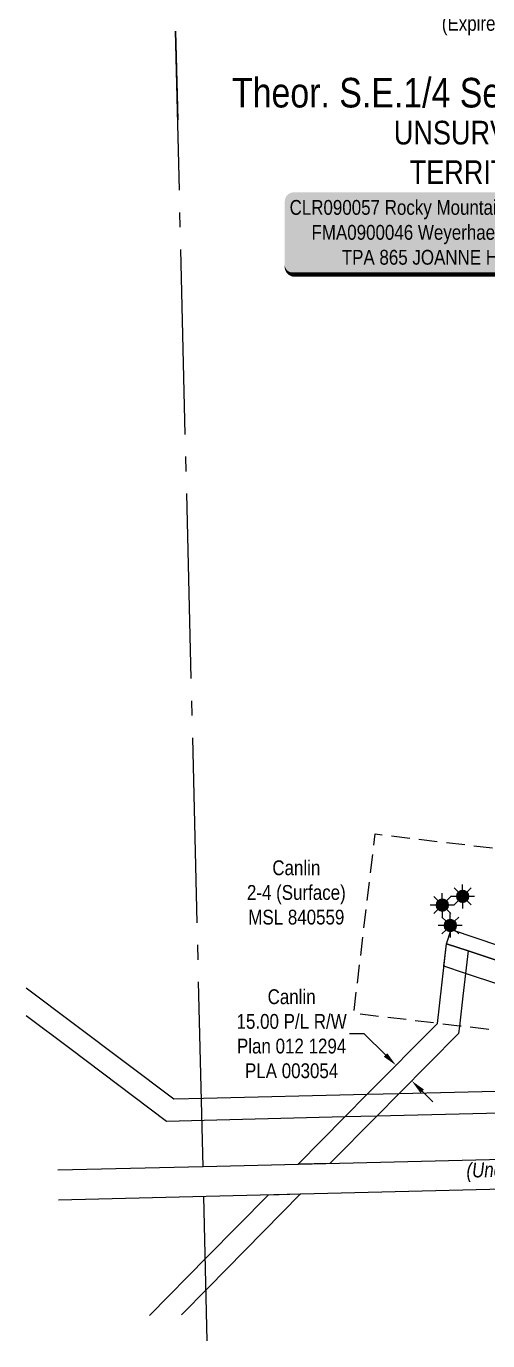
# Model space of a CAD drawing. Extents: x 616011 to 624727, y 5824635 to 5831187.
# Drawn here: x 619341 to 619653, y 5827050 to 5827938 of the extents above; entities that cross this region are included whole.
import ezdxf
from ezdxf.enums import TextEntityAlignment as Align

# ---------------------------------------------------------------- set-up
doc = ezdxf.new("R2010")
doc.units = 0
doc.header["$LTSCALE"] = 5
doc.header["$PDSIZE"] = 0.5
doc.linetypes.add('foc-ACCESSROAD', pattern=[3.75, 2.5, -1.25])
doc.linetypes.add('foc-QUARTERLINE', pattern=[33, 25, -3, 2, -3])
doc.layers.get('Defpoints').update_dxf_attribs({"color": 9})
for name, color, linetype in [('AS-SURFACE IMPACT', 7, 'Continuous'), ('C-RW', 13, 'Continuous'), ('C-SYMBOL', 7, 'Continuous'), ('C-WS', 13, 'foc-ACCESSROAD'), ('C-WS-S', 13, 'Continuous'), ('F-RW', 190, 'Continuous'), ('L-QSEC', 8, 'foc-QUARTERLINE'), ('L-SEC', 7, 'Continuous'), ('L-UNS-T', 3, 'Continuous')]:
    doc.layers.add(name, color=color, linetype=linetype)
for name, color, linetype, lineweight in [('C-AR-T', 13, 'Continuous', 9), ('C-RW-T', 13, 'Continuous', 9), ('C-WS-T', 13, 'Continuous', 9), ('T-TEXT', 48, 'Continuous', 18)]:
    doc.layers.add(name, color=color, linetype=linetype, lineweight=lineweight)
doc.styles.add('175L', font='ARIALN.TTF', dxfattribs={"height": 20})
doc.styles.add('80', font='ARIALN.TTF', dxfattribs={"height": 10})
doc.styles.add('80CG', font='ARIALN.TTF', dxfattribs={"height": 10})
doc.styles.add('80L', font='ARIALN.TTF', dxfattribs={"height": 10})
doc.styles.add('80LS', font='ARIALNI.TTF', dxfattribs={"height": 10})
doc.dimstyles.new('Compass 5 000', dxfattribs={"dimscale": 5, "dimtxt": 9, "dimasz": 2, "dimexe": 0.2, "dimexo": 0.0625, "dimgap": 0.5, "dimtad": 0, "dimtih": 1, "dimtoh": 1, "dimzin": 0, "dimdsep": 46, "dimtxsty": '80CG', "dimcen": 0.1, "dimse1": 1, "dimse2": 1, "dimclrd": 256, "dimclrt": 256, "dimaunit": 1, "dimadec": 4, "dimazin": 0, "dimtfac": 0.06, "dimtofl": 0, "dimtmove": 0, "dimatfit": 1, "dimfxl": 0.2, "dimtolj": 1, "dimtzin": 0, "dimlwd": -1, "dimarcsym": 0})

# ---------------------------------------------------------------- blocks, each defined once
blk = doc.blocks.new('*U30')
h = blk.add_hatch(color=255)
edge = h.paths.add_edge_path()
edge.add_line((-131.5, -28.5), (131.5, -28.5))
edge.add_arc((131.5, -22.5), 6, 270, 360)
edge.add_line((137.5, -22.5), (137.5, 21))
edge.add_arc((131.5, 21), 6, 0, 90)
edge.add_line((131.5, 27), (-131.5, 27))
edge.add_arc((-131.5, 21), 6, 90, 180)
edge.add_line((-137.5, 21), (-137.5, -22.5))
edge.add_arc((-131.5, -22.5), 6, 180, 270)
at = {"color": 44, "flags": 128}
blk.add_lwpolyline([(-131.5, -28.5, 3, 3, 0), (131.5, -28.5, 3, 3, 0.414214), (137.5, -22.5, 3, 3, 0), (137.5, 21, 3, 0, 0.414214), (131.5, 27, 0, 0, 0), (-131.5, 27, 0, 0, 0.414214), (-137.5, 21, 0, 0, 0), (-137.5, -22.5, 0, 3, 0.414214)], format="xyseb", close=True, dxfattribs=at)
at = {"color": 44, "style": '80'}
blk.add_attdef('ENTER_TEXT_001', (-35.99, -5), '', height=10, dxfattribs=at)
blk = doc.blocks.new('*D161')
at = {"layer": 'C-AR-T', "transparency": 16777216}
for p, q in [((619774.62, 5828062.91), (619781.42, 5828070.24)), ((619740.52, 5828026.14), (619682.83, 5827963.93)), ((619682.83, 5827963.93), (619672.83, 5827963.93))]:
    blk.add_line(p, q, dxfattribs=at)
for points in [[(619773.4, 5828064.04), (619775.84, 5828061.77), (619767.82, 5828055.58)], [(619739.3, 5828027.27), (619741.75, 5828025.01), (619747.32, 5828033.47)]]:
    blk.add_solid(points, dxfattribs=at)
at = {"layer": 'Defpoints', "color": 0, "transparency": 16777216}
for p in [(619767.87, 5828055.53), (619747.32, 5828033.47), (619747.37, 5828033.43)]:
    blk.add_point(p, dxfattribs=at)
at = {"layer": 'C-AR-T', "transparency": 16777216, "insert": (619644.95, 5827963.93), "char_height": 10, "attachment_point": 5, "style": '80CG', "bg_fill": 3, "box_fill_scale": 1.1, "bg_fill_color": 256, "bg_fill_true_color": 13158600, "bg_fill_transparency": 0}
blk.add_mtext('\\A1;Canlin\\P30.18 A/R\\PMSL 3882\\P(Expired)', dxfattribs=at)
blk = doc.blocks.new('*D217')
at = {"layer": 'C-RW-T', "transparency": 16777216}
for p, q in [((619569.25, 5827257.78), (619559.25, 5827257.78)), ((619583.62, 5827243.56), (619569.25, 5827257.78)), ((619608.45, 5827218.98), (619615.56, 5827211.95))]:
    blk.add_line(p, q, dxfattribs=at)
for points in [[(619584.79, 5827244.74), (619582.45, 5827242.37), (619590.73, 5827236.52)], [(619609.63, 5827220.17), (619607.28, 5827217.8), (619601.35, 5827226.02)]]:
    blk.add_solid(points, dxfattribs=at)
at = {"layer": 'Defpoints', "color": 0, "transparency": 16777216}
for p in [(619592.46, 5827238.27), (619590.73, 5827236.52), (619603.08, 5827227.77)]:
    blk.add_point(p, dxfattribs=at)
at = {"layer": 'C-RW-T', "transparency": 16777216, "insert": (619520.16, 5827257.78), "char_height": 10, "attachment_point": 5, "style": '80CG'}
blk.add_mtext('\\A1;Canlin\\P15.00 P/L R/W\\PPlan 012 1294\\PPLA 003054', dxfattribs=at)
blk = doc.blocks.new('GAS')
h = blk.add_hatch(color=255)
h.dxf.hatch_style = 1
edge = h.paths.add_edge_path()
edge.add_arc((0, 0), 0.9, 0, 360)
for p, q in [((-0.81, 0), (-1.62, 0)), ((-0.57, 0.57), (-1.14, 1.14)), ((0, 0.81), (0, 1.62)), ((0.57, 0.57), (1.14, 1.14)), ((1.62, 0), (0.81, 0)), ((-0.57, -0.57), (-1.14, -1.14)), ((0, -0.81), (0, -1.62)), ((1.14, -1.14), (0.57, -0.57))]:
    blk.add_line(p, q)
blk.add_circle((0, 0), 0.8)

msp = doc.modelspace()

# ---------------------------------------------------------------- linework, layer by layer
at = {"layer": 'C-RW'}
for points in [[(619890.721, 5827490.874), (619689.705, 5827310.051), (619679.207, 5827300.608), (619639.428, 5827313.803), (619624.876, 5827318.659), (619628.012, 5827328.166), (619676.833, 5827311.928), (619691.503, 5827325.119), (619883.044, 5827497.361), (619894.237, 5827507.448), (620051.253, 5827648.749), (620062.204, 5827651.871), (620131.835, 5827671.723), (620152.558, 5827677.632), (620161.124, 5827669.677), (620140.392, 5827663.765), (620056.392, 5827639.801), (619901.967, 5827500.995), (619890.721, 5827490.874)], [(619902.338, 5827481.159), (619687.007, 5827287.448), (619682.758, 5827283.626), (619637.693, 5827298.575), (619623.15, 5827303.399), (619624.876, 5827318.659), (619639.428, 5827313.803), (619679.207, 5827300.608), (619689.705, 5827310.051), (619890.721, 5827490.873), (619901.967, 5827500.997), (620056.392, 5827639.801), (620140.392, 5827663.765), (620161.124, 5827669.677), (620174.073, 5827657.834), (620153.231, 5827651.828), (620063.816, 5827626.351), (619913.588, 5827491.281), (619902.338, 5827481.159)], [(619546.034, 5827170.196), (619524.511, 5827169.676), (619556.182, 5827201.649), (619571.311, 5827216.922), (619618.788, 5827264.849), (619624.876, 5827318.659), (619639.428, 5827313.803), (619637.693, 5827298.575), (619635.957, 5827283.338), (619633.648, 5827263.074), (619633.074, 5827258.034), (619592.843, 5827217.438), (619577.714, 5827202.17), (619546.034, 5827170.196)]]:
    msp.add_lwpolyline(points, close=True, dxfattribs=at)
msp.add_lwpolyline([(619424.02, 5827067.472), (619463.115, 5827107.093), (619504.559, 5827149.079), (619526.188, 5827149.602), (619463.591, 5827086.067), (619445.765, 5827068)], dxfattribs=at)
at = {"layer": 'C-WS', "flags": 128}
msp.add_lwpolyline([(619883.044, 5827497.361), (619691.503, 5827325.119), (619690.604, 5827317.581), (619689.705, 5827310.051), (619687.007, 5827287.447), (619684.591, 5827267.205), (619683.389, 5827257.137), (619633.648, 5827263.074), (619618.788, 5827264.849), (619562.179, 5827271.606), (619576.647, 5827392.816), (619697.857, 5827378.346), (619695.103, 5827355.269), (619850.057, 5827494.611), (619867.532, 5827510.331), (619869.661, 5827512.247), (619878.751, 5827520.432), (619880.85, 5827522.323), (619939.307, 5827574.928), (620011.146, 5827639.577), (620041.31, 5827666.722), (620056.083, 5827670.934), (620099.756, 5827683.387), (620114.712, 5827687.645), (620131.835, 5827671.723), (620062.204, 5827651.871), (620051.253, 5827648.749), (619894.237, 5827507.448), (619883.044, 5827497.361)], close=True, dxfattribs=at)
at = {"layer": 'F-RW'}
for points in [[(619340.718, 5827288.793), (619440.396, 5827213.774), (619460.622, 5827214.26), (619571.311, 5827216.922), (619592.843, 5827217.438), (620200.317, 5827232.023), (620223.049, 5827232.567), (620263.365, 5827233.535), (620293.519, 5827234.258), (620436.01, 5827237.675)], [(620370.465, 5827221.301), (620293.872, 5827219.513), (620263.717, 5827218.809), (620232.405, 5827218.079), (620217.413, 5827217.729), (619577.714, 5827202.17), (619556.182, 5827201.649), (619460.976, 5827199.285), (619435.556, 5827198.654), (619370.119, 5827247.901), (619340.718, 5827270.029)]]:
    msp.add_lwpolyline(points, dxfattribs=at)
at = {"layer": 'L-QSEC'}
for p, q in [((619460.261, 5827167.907), (619441.686, 5827935.252)), ((619441.686, 5827935.234), (619443.138, 5827875.292)), ((619463.014, 5827050.466), (619460.754, 5827147.858))]:
    msp.add_line(p, q, dxfattribs=at)
at = {"layer": 'L-SEC'}
for p, q in [((620263.313, 5827187.878), (619460.261, 5827167.907)), ((619460.261, 5827167.907), (619362.022, 5827165.584)), ((620265.185, 5827167.798), (619462.44, 5827147.899)), ((619462.44, 5827147.899), (619362.507, 5827145.477))]:
    msp.add_line(p, q, dxfattribs=at)

# ---------------------------------------------------------------- block references
at = {"layer": 'AS-SURFACE IMPACT'}
ref = msp.add_blockref('*U30', (619653.047, 5827799.245), dxfattribs=at)
ref.add_attrib('ENTER_TEXT_001', 'CLR090057 Rocky Mountain House Office - Forestry', (619518.79, 5827811.086), dxfattribs={"layer": '0', "color": 44, "height": 10, "style": '80'})
ref.add_attrib('ENTER_TEXT_002', 'FMA0900046 Weyerhaeuser Company Limited', (619533.593, 5827794.242), dxfattribs={"layer": '0', "color": 44, "height": 10, "style": '80'})
ref.add_attrib('ENTER_TEXT_003', 'TPA 865 JOANNE HOLLINGSWORTH', (619554.08, 5827777.398), dxfattribs={"layer": '0', "color": 44, "height": 10, "style": '80'})
at = {"layer": 'C-WS-S', "color": 3, "xscale": 4.999999999999979, "yscale": 4.999999999999979, "zscale": 4.999999999999979}
for p in [(619622.035, 5827344.758), (619635.787, 5827350.659), (619627.456, 5827330.98)]:
    msp.add_blockref('GAS', p, dxfattribs=at)

# ---------------------------------------------------------------- texts
at = {"layer": 'C-SYMBOL', "color": 3, "style": '175L'}
msp.add_text('Theor. S.E.1/4 Sec. 4-42-9-W.5M.', height=19.99238, dxfattribs=at).set_placement((619652.936, 5827877.604), align=Align.BOTTOM_CENTER)
at = {"layer": 'C-WS-T', "insert": (619523.347, 5827353.231), "char_height": 9.99619, "width": 72.5962, "attachment_point": 5, "style": '80CG'}
msp.add_mtext('\\A1;Canlin\\P2-4 (Surface)\\PMSL 840559', dxfattribs=at)
at = {"layer": 'L-UNS-T', "color": 3, "insert": (619652.859, 5827853.161), "char_height": 15.9939, "attachment_point": 5, "style": '80L'}
msp.add_mtext_dynamic_manual_height_columns('UNSURVEYED TERRITORY', width=126.41375, gutter_width=47.5, heights=[0], dxfattribs=at)
at = {"layer": 'T-TEXT', "style": '80LS'}
msp.add_text('(Undeveloped)', height=9.99619, rotation=1.367637, dxfattribs=at).set_placement((619675.885, 5827166.515), align=Align.MIDDLE_CENTER)

# ---------------------------------------------------------------- dimensions: what is measured, and where the dimension line sits
at = {"layer": 'C-AR-T', "color": 3}
dim = msp.add_linear_dim(base=(619747.323, 5828033.471), p1=(619767.867, 5828055.533), p2=(619747.369, 5828033.429), angle=227.159637, text='Canlin\\P30.18 A/R\\PMSL 3882\\P(Expired)', dimstyle='Compass 5 000', override={"dimtfill": 1}, dxfattribs=at)
dim.commit()
dim.dimension.update_dxf_attribs({"geometry": '*D161', "text_midpoint": (619644.952, 5827963.928), "dimtype": 161})
at = {"layer": 'C-RW-T'}
dim = msp.add_linear_dim(base=(619590.729, 5827236.523), p1=(619603.076, 5827227.766), p2=(619592.459, 5827238.272), angle=135.303365, text='Canlin\\P15.00 P/L R/W\\PPlan 012 1294\\PPLA 003054', dimstyle='Compass 5 000', override={"dimtxt": 10}, dxfattribs=at)
dim.commit()
dim.dimension.update_dxf_attribs({"geometry": '*D217', "text_midpoint": (619520.159, 5827257.781), "dimtype": 161})

doc.saveas('drawing.dxf')
